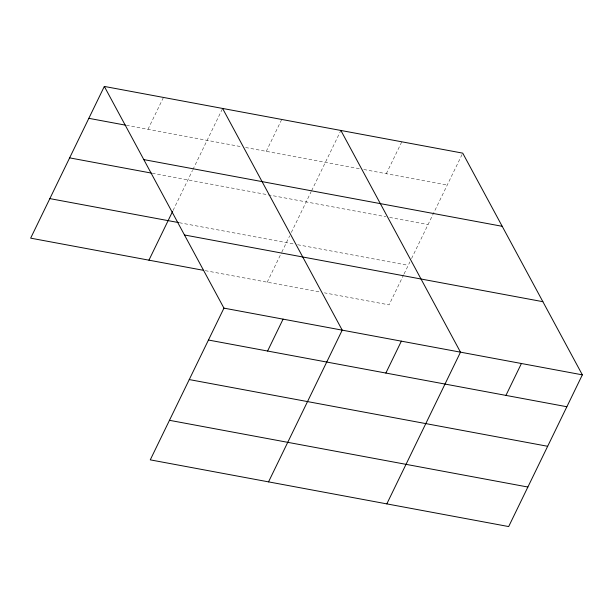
<?xml version="1.0" encoding="UTF-8"?>
<svg xmlns="http://www.w3.org/2000/svg" width="613" height="613" viewBox="0 0 613 613"><rect width="100%" height="100%" fill="white"/><g stroke="black" fill="none" stroke-linecap="round" stroke-linejoin="round"><path stroke-width="0.46" stroke-dasharray="3.06 2.3" d="M147.971 129.335L163.456 97.436M173.073 210.443L192.497 170.429M192.919 169.571L222.596 108.447M266.249 151.35L281.735 119.451M267.199 282.187L281.39 252.954M281.811 252.096L289.696 235.852M291.344 232.457L311.189 191.585M311.611 190.727L340.874 130.462M386.313 173.701L401.799 141.802M403.668 274.777L389.056 304.868L324.377 292.83M404.082 273.919L409.905 261.927M411.553 258.533L462.731 153.143M126.385 125.313L241.844 146.806M245.598 147.503L360.069 168.813M363.815 169.51L447.245 185.042M152.239 173.249L385.861 216.734M389.607 217.431L428.043 224.58M179.387 222.726L293.903 244.035M297.65 244.733L408.258 265.322M205.248 270.655L320.63 292.133"/><path stroke-width="0.92" d="M104.325 86.433L223.944 308.132L150.269 459.857L508.675 526.567L582.35 374.849L462.731 153.143L104.325 86.433L30.65 238.15L203.37 270.302M148.928 260.173L172.659 211.293M267.59 351.034L283.076 319.143M268.54 481.872L342.215 330.146L222.596 108.447M385.868 373.056L401.354 341.157M386.818 503.886L460.493 352.161L340.874 130.462M505.932 395.4L521.418 363.509M88.831 118.324L125.443 125.144M143.794 159.595L502.208 226.304M69.637 157.87L151.296 173.073M49.852 198.612L178.452 222.55M184.467 234.971L542.873 301.688M223.944 308.132L582.35 374.849M208.451 340.031L566.864 406.741M189.256 379.57L547.662 446.287M169.472 420.311L527.877 487.029"/></g></svg>
